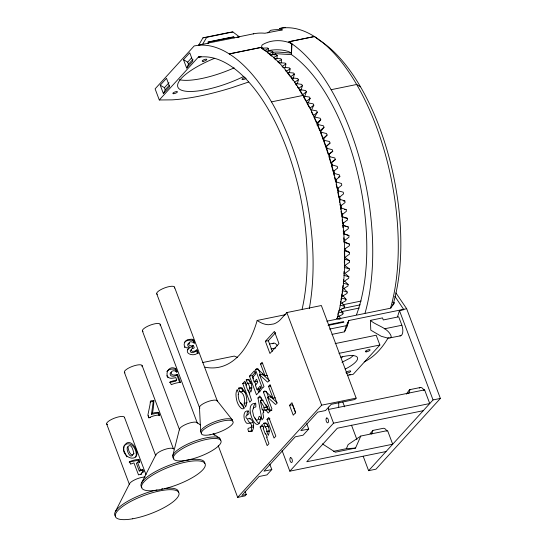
<?xml version="1.0" encoding="UTF-8"?>
<svg xmlns="http://www.w3.org/2000/svg" width="547" height="547" viewBox="0 0 547 547"><rect width="100%" height="100%" fill="white"/><g stroke="black" fill="none" stroke-linecap="round" stroke-linejoin="round"><path stroke-width="0.82" d="M341.601 215.169L346.408 211.258L346.176 209.59L340.569 207.805L340.795 209.439M148.052 415.672L148.866 417.826L147.95 414.776L149.94 405.026A42.55 11.863 -74 0 0 150.432 401.498L150.76 400.862A9.497 2.714 -20.6 0 1 153.878 400.643L153.591 405.546A40.396 10.981 -73.2 0 1 152.647 412.24L151.451 414.366L158.104 413.006L158.644 412.417L159.669 415.146L159.136 415.734L158.104 413.006M344.337 262.943L344.405 259.1L349.567 260.714L349.54 262.28L344.343 265.835M268.365 50.85L268.406 48.539L267.558 47.972L261.999 48.102L263.729 49.962M272.447 52.485A10.174 3.891 1.1 0 1 280.167 52.225L291.537 53.08L291.79 43.719L288.85 41.763L314.409 36.54L319.516 40.348A164.38 76.853 78.5 0 1 392.794 305.363M356.535 314.655A157.7 73.729 78.5 0 0 292.898 55.63L291.524 54.645L291.79 43.719C282.758 39.377 270.567 39.528 262.129 44.977L261.575 46.427L262.129 47.938L263.743 49.442L260.803 47.486L229.22 53.927L260.803 47.473A169.57 79.281 78.5 0 1 337.02 318.751M349.567 260.714L344.952 257.5M282.061 450.523L289.821 471.172L333.54 423.166L328.391 409.477L328.453 407.091M339.981 305.151L344.692 306.334L344.405 307.653L338.866 310.717M338.675 407.378L338.791 402.613M272.68 54.796L272.823 51.78L271.975 51.124L265.582 51.158M344.042 271.51L343.919 274.054L349.253 270.368L349.328 268.83L344.425 265.233M322.88 138.644L327.113 135.075L326.532 133.564L320.337 132.039L322.894 138.726M276.946 58.802L277.213 55.438L276.372 54.707L269.986 54.611M343.523 279.408L343.331 281.89L348.733 278.266L348.849 276.768L345.56 273.89M253.302 408.684L253.774 405.915L255.558 403.023M336.72 318.539L339.817 319.209M246.923 414.872L247.278 412.712L248.222 411.016M281.213 62.775L281.568 59.5L280.734 58.693L274.362 58.481M342.689 287.913L342.955 285.493M344.883 281.329L348.152 284.508L347.988 285.972L342.654 289.26M266.929 431.809L266.464 428.691L265.049 426.804L263.709 423.248C268.994 422.434 270.273 431.679 268.276 435.398L266.929 431.809L269.131 431.364M123.629 446.66L123.937 450.769L126.877 456.909M249.494 388.589C250.328 385.006 246.635 383.064 246.218 379.885C251.586 378.825 252.946 388.397 250.806 392.096L249.494 388.589L251.695 388.138M132.757 454.913C130.104 459.555 125.639 449.128 127.636 446.742M151.451 414.366L153.276 401.354L153.919 400.643M341.574 296.146L341.916 293.801M342.142 292.242L342.36 290.676L347.222 292.03L347.017 293.445L341.615 296.672M285.308 67.931L285.883 63.965L285.062 63.076L278.697 62.748M289.445 72.642L290.136 68.813L289.329 67.855L282.737 67.281M340.466 302.566L340.74 301.062M341.013 299.551L341.28 298.04L346.066 299.312L345.82 300.679L340.542 303.708M251.483 426.175C251.066 429.504 246.047 426.106 248.605 431.439C256.297 433.744 254.642 415.98 247.135 418.94C242.622 414.653 251.531 415.549 248.379 411.016C242.677 409.867 243.326 418.968 245.712 422.086C246.731 425.156 250.868 421.327 251.292 424.718A1.73 0.807 78.5 0 1 251.47 425.675L251.483 426.175L253.685 425.723M293.356 78.453L294.327 74.036L293.527 73.004L287.428 72.484M172.743 455.76L179.471 429.115M337.834 314.375L338.456 311.988L343.099 313.075L342.771 314.34L337.267 317.253M297.356 83.725L298.436 79.609L297.65 78.515L291.257 77.818M332.002 334.374L344.507 331.824L346.278 325.697L348.788 320.535L406.667 308.734L440.383 398.435L375.953 469.182L368.61 470.68L363.215 456.314M344.507 331.824L347.024 326.662L348.788 320.535L347.147 325.841M393.813 304.009L394.196 302.696L392.684 302.211M285.931 314.587L257.172 320.453L256.652 322.217A150.24 70.242 78.5 0 1 205.077 367.201M394.852 296.269L403.857 309.664L399.447 310.566L398.872 312.515A175.252 81.934 78.5 0 1 397.505 316.795M301 90.234L302.45 85.53L301.691 84.368L295.182 83.452L296.44 85.373M251.401 427.467L251.538 430.845L252.447 431.262M286.279 71.39L290.136 68.813M344.323 249.405L349.417 245.665L349.355 244.044L343.701 241.555M304.761 96.238L306.368 91.78L305.623 90.556L299.147 89.53L302.423 94.925L306.368 91.78M244.194 403.31C245.213 399.529 244.051 392.705 239.846 391.734L238.513 388.192C246.218 386.558 248.406 401.71 245.576 406.968L244.194 403.31L247.135 402.708M273.404 57.709L277.213 55.438M140.476 474.358L141.858 473.1M371.721 434.092L372.863 430.557L370.046 433.648M308.392 102.528L310.149 98.323L309.431 97.045L303.339 96.142M269.015 53.873L272.823 51.78M333.403 451.337L346.347 448.697L348.145 444.588L360.794 436.041L387.57 430.578L392.698 444.226L306.778 461.75L337.301 428.226L423.228 410.701M322.402 443.87L335.311 452.198L355.536 448.075L360.794 436.041M135.731 457.203C138.384 450.906 130.726 439.193 124.046 445.682M337.232 188.872L341.813 185.18L341.451 183.518L335.632 181.754M408.691 393.567L409.963 389.751L409.101 390.196L406.332 394.134M311.927 109.106L313.828 105.174L313.137 103.834L306.744 102.617L309.041 107.041M163.375 93.537L169.632 86.672L166.493 78.317L160.237 85.188L163.375 93.537L165.221 89.79L169.201 85.414M186.63 68.006L192.886 61.134L189.747 52.785L183.491 59.657L186.63 68.006L188.476 64.259L193.023 59.261M115.321 511.698L129.591 483.637M141.598 482.851L155.861 454.783M310.409 109.674L316.706 110.904L317.376 112.285L314.511 117.318M234.027 38.03L233.815 36.929L208.414 42.119L208.619 43.179L198.773 44.991L202.951 37.832L229.097 32.499L232.858 31.938L239.36 36.84L207.73 43.158M202.527 44.416L206.711 37.278L232.858 31.938M394.196 302.696L390.838 308.152L326.853 321.205M341.67 357.834L342.333 356.794M320.774 119.656L316.665 123.164L313.834 116.846L320.139 118.227L320.774 119.656L316.918 124.983M166.808 371.618C168.592 368.863 172.442 368.856 175.341 369.259L175.758 368.651A10.113 4.164 -4.1 0 0 174.486 368.124C166.514 365.287 163.416 379.892 172.784 378.155A9.6 3.214 -14.9 0 1 174.555 377.881L175.84 377.58L176.743 379.994L175.628 381.218L169.693 382.428L170.254 381.95A9.497 2.714 -20.6 0 1 176.517 380.028L176.743 379.994M319.564 130.118L317.164 124.333L323.414 125.789L324.029 127.26L320.795 131.471L321.178 132.395M261.227 418.564L260.365 419.453A5.032 2.352 78.5 0 1 258.786 419.132M328.473 154.733L332.774 151.252L332.261 149.673L326.292 148.21M184.284 342.545C186.301 339.988 190.076 339.954 193.023 340.384L193.159 339.714A10.147 4.212 -3.5 0 0 191.888 339.181L187.812 339.55L185.782 340.863L184.462 342.737L184.113 344.883L184.749 346.682L186.554 347.81L189.159 347.871L187.375 349.724M294.553 82.344L298.436 79.609M327.113 135.075L322.887 139.588M165.221 89.79L164.435 87.698L168.989 82.706M188.476 64.259L187.689 62.167L191.669 57.797M309.294 308.617A169.57 79.281 78.5 0 0 289.732 140.244A169.57 79.281 78.5 0 0 207.238 45.456L205.809 45.298A169.57 79.281 78.5 0 0 198.773 45.244L194.206 45.921L155.109 88.853L159.293 99.978L198.39 57.052L200.899 56.539M267.921 32.909L270.642 30.324A169.57 79.281 78.5 0 1 281.787 29.798L282.437 29.873L264.898 33.244A169.57 79.281 78.5 0 0 253.746 33.77L238.095 36.964M274.498 54.891L275.647 53.633M189.706 343.106C185.201 343.687 188.906 349.212 192.106 346.695L193.166 345.526C196.154 349.533 192.209 347.167 191.252 349.485L191.559 350.818L192.517 351.4L195.122 351.099L197.002 349.984L198.171 353.082L197.597 353.711L196.435 350.613L197.002 349.984M191.354 349.649L190.144 350.702C190.424 354.435 195.648 352.172 196.79 349.957M176.531 372.418L177.037 371.857L175.854 368.699M171.033 372.37L170.014 373.827C170.24 377.437 174.828 376.329 176.913 375.153L177.584 374.415L180.633 382.538L180.291 382.517A9.497 2.714 -20.6 0 0 171.279 384.678L170.049 382.038M342.709 223.552L347.502 219.949L347.311 218.28L341.772 216.503M129.598 461.634L129.167 462.099L138.398 460.218L139.013 459.542L139.841 462.051A9.497 2.714 -20.6 0 0 137.735 462.119L136.401 463.343L139.273 470.988L142.22 470.386L142.835 469.709C146.24 473.49 140.483 470.905 141.666 474.181L141.229 474.249A9.497 2.714 -20.6 0 0 139.027 474.748L138.521 474.899L133.947 462.94A9.497 2.714 -20.6 0 0 131.034 463.952L130.548 464.157L129.598 461.634L130.09 461.429A9.497 2.714 -20.6 0 1 138.89 459.528L139.013 459.542M139.273 470.988L140.606 469.764A9.497 2.714 -20.6 0 1 142.712 469.695L142.835 469.709M306.71 423.699L308.713 429.026L300.857 430.626L317.704 412.13L325.561 410.53L331.188 404.342L354.907 399.508L356.159 398.134L321.349 305.52L286.833 312.563L280.201 319.851A66.03 30.871 78.5 0 1 273.773 323.954L268.474 324.727A66.03 30.871 78.5 0 1 257.172 320.453M265.384 341.301L274.396 331.407L278.97 343.578L269.958 353.471L265.384 341.301L268.324 340.699L275.647 332.665M242.745 383.55L244.865 381.225L246.082 384.466L245.747 384.835L247.969 390.749L248.304 390.38L251.545 400.254L249.76 402.209L242.745 383.55L245.685 382.948L246.56 385.279M254.15 381.881L256.564 379.235L257.767 382.435L255.353 385.088L257.022 389.532L260.174 386.073L261.425 389.402L256.481 394.831L249.466 376.165L254.41 370.743L255.661 374.073L252.516 377.533L254.15 381.881L257.09 381.286M269.671 380.78L262.457 374.175L259.524 374.77L264.01 386.572L262.437 388.295L255.422 369.628L256.94 368.418L265.056 375.823L267.264 375.372M265.056 375.823L260.557 363.994L262.122 362.271L269.138 380.938L267.565 382.107L259.524 374.77M249.466 376.165L252.406 375.563L255.702 371.946M261.015 387.782L259.962 388.931L257.022 389.532M263.271 400.213L260.331 400.814L262.17 409.648L262.567 409.211L263.675 412.158L262.868 413.047L263.675 417.669L262.02 419.898L257.972 397.97L259.798 395.966L269.78 411.371L268.18 413.047L265.787 409.84L264.994 410.715L263.886 407.768L267.203 406.749L265.89 404.582M271.873 410.387L270.403 410.688L263.387 392.021L264.905 390.811L273.028 398.216L275.23 397.772M273.028 398.216L268.522 386.387L270.088 384.664L277.103 403.33L275.531 404.5L267.49 397.17L270.43 396.568L277.028 402.613M263.886 407.768L267.203 406.749M270.403 410.688L271.975 408.965L267.49 397.17M267.011 436.985L266.601 437.436L268.946 443.679L267.168 445.634L260.153 426.968L262.341 424.561L263.675 427.925M267.032 419.412L268.823 417.45L275.838 436.109L274.047 438.079L267.032 419.412L269.965 418.817M263.558 427.802L263.148 428.253L265.37 434.174L265.787 433.723L267.182 437.258M289.554 405.334L291.954 402.695L295.66 412.554L293.26 415.187L289.554 405.334L292.495 404.732L295.626 413.074M218.239 445.709L237.665 497.387L321.643 405.17L356.159 398.134M335.161 343.591L376.192 335.222L379.871 345.007L353.218 374.271L347.379 375.461M245.063 491.343L246.259 494.515L245.008 495.89L237.665 497.387M269.794 464.212L271.804 469.552L266.922 474.912L259.066 476.512L241.849 495.418L246.259 494.515M308.713 429.026L303.079 435.207L295.223 436.814L263.948 471.158L271.804 469.552M424.069 390.435L424.595 389.854L429.744 403.542L333.54 423.166M368.61 470.68L433.039 399.932L440.383 398.435M323.557 140.182L329.485 141.529L330.032 143.082L325.636 147.164M330.032 143.082L325.759 146.787M329.027 156.531L334.853 157.967L335.325 159.574L330.935 163.375L329.068 157.078M324.029 127.26L319.865 130.842M334.155 175.587L333.567 173.167L339.455 174.917L339.851 176.558L335.332 180.428L334.545 177.201M317.376 112.285L313.308 115.718M353.424 355.441L350.415 357.964L341.978 362.285M313.828 105.174L309.869 108.203M310.149 98.323L306.176 101.571M332.774 151.252L329.062 154.151L329.998 157.092M189.207 348.001C183.231 353.177 192.633 356.623 196.893 353.636A10.161 1.388 -35.5 0 1 197.905 353.184L198.171 353.082M302.45 85.53L298.546 88.573M294.327 74.036L290.478 76.853L287.462 72.956M285.883 63.965L282.081 66.543M333.342 171.484L337.69 168.018L337.253 166.391L331.297 164.674L333.232 171.854M340.501 206.089L345.095 202.554L344.815 200.879L339.14 199.094M281.568 59.5L277.78 61.948M332.576 161.379L335.325 159.574M389.799 338.012L390.845 337.396L391.262 336.412C388.308 327.674 376.657 325.889 370.387 320.378L370.804 330.176L381.321 336.309L388.206 338.21L400.814 335.769M268.406 48.539L264.645 50.584M149.03 417.648L149.379 417.491A9.497 2.714 -20.6 0 1 159.649 415.146L159.669 415.146M338.388 177.125L339.851 176.558M253.521 427.214L252.482 427.33M248.591 82.029L232.037 87.636A111.526 31.863 -20.6 0 1 172.052 99.869L159.293 99.978M152.469 413.245L152.969 413.101A9.497 2.714 -20.6 0 1 158.623 412.411M239.846 391.734L243.736 391.126L245.432 392.883M230.342 38.55L230.061 37.49L207.935 42.01M253.295 33.873L253.746 33.77M285.267 27.35L279.394 28.547L279.845 28.451A169.57 79.281 78.5 0 1 374.066 120.682A169.57 79.281 78.5 0 1 390.613 307.824M198.39 57.052L200.954 56.697M271.469 101.872L303.059 95.417M331.106 89.708L356.665 84.484L360.48 86.816M342.873 304.775L361.17 301.048M341.923 308.583L360.206 304.857M341.472 311.687L359.242 308.057M328.521 324.672L343.502 321.615L343.885 322.183L328.077 325.41M370.387 320.378L382.51 317.903L383.283 319.961L398.695 316.816L401.867 325.26A7.631 3.569 78.5 0 1 399.878 335.831M329.595 329.096L346.278 325.697M269.575 343.995L273.5 343.195M202.821 362.504L234.287 356.083L234.936 356.377A150.24 70.242 78.5 0 0 237.542 357.423M271.004 348.959L275.715 347.995M384.479 328.809L401.867 325.26M260.557 363.994L262.758 363.543M255.422 369.628L258.362 369.034M338.99 353.348L379.871 345.007M246.218 379.885L249.158 379.283M150.151 401.99L153.276 401.354M247.531 383.365L250.895 382.921M238.513 388.192L241.453 387.597M249.596 387.823L251.798 387.379M268.522 386.387L270.724 385.943M257.288 389.744L259.757 389.245M263.387 392.021L266.327 391.426L268.666 397.648M148.866 417.826L150.446 417.505M257.972 397.97L260.912 397.368L261.514 400.616M265.787 409.84L268.721 409.245L269.979 411.31M264.994 410.715L266.464 410.414M409.689 389.676L420.151 387.543M328.391 409.477L424.595 389.854M263.709 423.248L265.917 422.804M260.153 426.968L263.086 426.373M265.049 426.804L267.982 426.202L268.878 426.981M248.605 431.439L251.538 430.845M266.998 431.248L269.199 430.797M372.582 430.489L383.05 428.349A7.631 3.569 78.5 0 1 386.859 431.009L386.968 431.241M289.821 471.172L386.025 451.548M252.878 422.475C250.41 423.829 248.188 421.915 247.675 419.453M202.951 37.832L206.711 37.278M230.813 37.381L233.815 36.929M237.104 37.175L239.36 36.84M198.759 44.916L202.52 44.362M198.445 57.209L199.559 57.052A157.7 73.729 78.5 0 1 283.667 140.818A157.7 73.729 78.5 0 1 302.142 309.055M193.166 345.526C190.999 346.654 186.978 344.979 189.283 342.429C191.737 339.701 197.084 346.456 193.474 339.892M207.839 43.254L208.619 43.179M348.993 374.558L350.682 374.442M346.347 448.697L355.536 448.075M343.249 200.934L344.815 200.879M177.584 374.415C175.382 374.934 171.307 376.165 171.054 372.685L171.642 371.468L173.269 370.763A7.562 2.537 -14.7 0 1 174.377 370.75L177.037 371.857M291.524 54.645L277.5 53.777A10.161 3.46 -0.5 0 0 272.413 54.276M344.576 209.474L346.176 209.59M250.382 418.393L249.753 418.181M344.07 217.706L347.311 218.28M337.752 190.698L343.243 192.182L343.564 193.85L338.901 197.754M287.319 72.477L286.963 72.307M343.673 225.733L348.22 226.937L348.371 228.591L343.413 232.475L343.27 230.855M348.152 284.508L343.256 283.23M348.849 276.768L343.844 275.271M349.328 268.83L344.35 267.497M344.658 249.74L349.574 252.44L349.595 254.04L344.412 257.828L344.343 250.779L349.574 252.44M343.256 233.501L348.904 235.531L349.007 237.172L343.981 241.036L343.769 237.815M349.355 244.044L344.042 242.342M348.22 226.937L342.757 225.179L342.976 227.614M342.6 225.371L343.366 225.631M348.904 235.531L343.516 233.795M291.537 53.08L289.035 51.794A16.191 6.195 1.1 0 0 268.078 50.803M259.244 423.645L257.302 422.14L254.964 417.983M183.491 59.657L187.689 62.167M160.237 85.188L164.435 87.698M314.388 36.54L288.85 41.763A169.57 79.281 78.5 0 1 365.068 313.028M196.879 422.489L200.393 424.916M213.043 433.648L219.368 438.017M267.189 52.519L268.433 53.476M269.733 54.515L271.585 56.136M244.017 407.556L242.061 405.416L240.625 402.578M274.109 58.372L275.681 59.903M343.995 288.556L347.222 292.03M285.295 70.303L286.313 71.513M342.887 295.551L346.066 299.312M217.186 400.773L232.325 419.905M342.087 302.97L344.692 306.334M167.997 377.772L166.732 375.666M251.196 383.18L251.476 383.556M184.435 347.024L184.886 347.639M291.113 77.701L293.083 80.471M340.473 309.39L343.099 313.075M395.925 292.932L406.667 308.734M297.281 86.652L298.129 87.937M338.73 315.619L340.863 318.874M264.269 407.344L260.331 400.814M303.394 96.628L305.78 100.867M311.462 111.896L312.939 114.952M317.725 124.285L318.122 125.181M262.457 374.175L262.847 375.098M270.43 396.568L270.813 397.491M323.715 138.856L324.542 141.058M399.447 310.566L433.039 399.932M342.812 402.045L344.61 406.831M351.509 425.19L356.911 439.556M286.833 312.563L321.643 405.17M268.324 340.699L272.324 351.352M258.649 369.806L260.7 375.249M266.827 407.166L267.927 410.113M258.779 388.575L259.969 391.748M252.406 375.563L253.576 378.674M254.745 381.785L255.914 384.897M257.671 389.567L258.84 392.678M266.915 423.364L267.982 426.202M249.418 379.98L250.464 382.77M248.317 389.949L249.774 393.833M241.719 388.302L242.786 391.132M174.486 287.072L217.282 400.93M193.023 340.384L194.206 343.523M192.106 346.695L192.817 348.603M213.754 433.785L214.356 435.378M156.736 293.828L199.532 407.679M160.182 324.268L197.262 422.913M175.341 369.259L176.23 371.625M176.913 375.153L179.69 382.531M142.432 331.017L179.512 429.662M142.124 365.581L173.488 449.012M124.381 372.329L155.738 455.767M124.429 417.245L146.015 474.673M138.398 460.218L139.348 462.741M142.22 470.386L142.808 471.965M137.488 462.153L140.36 469.798M106.679 424L129.461 484.615M323.612 140.709L325.492 146.028M326.477 146.425L327.25 148.675M326.183 148.039L328.186 154.24M331.482 162.015L332.535 165.666M333.985 171.006L334.682 173.693M336.008 179.095L336.637 181.802M336.159 184.189L337.041 188.257M337.978 187.929L338.668 191.347M337.807 192.038L338.743 196.941M263.162 409.553L263.757 412.8M339.714 196.824L340.316 200.25M339.407 200.728L339.68 202.369M339.954 204.01L340.227 205.645M341.102 205.05L341.622 208.482M341.027 211.074L341.376 213.535M342.285 213.275L342.798 217.385M342.148 219.771L342.436 222.219M343.4 222.848L343.66 225.569M344.118 230.991L344.323 233.856M199.464 407.33L200.674 431.604M344.651 239.736L344.747 241.897M344.931 248.365L344.959 249.842M388.343 337.52A175.252 81.934 78.5 0 1 364.22 361.882M143.013 331.55A9.497 2.714 -20.6 0 1 150.521 325.041A9.497 2.714 -20.6 0 1 160.059 325.246M179.731 429.963A9.497 2.714 -20.6 0 1 187.019 423.904A9.497 2.714 -20.6 0 1 197.31 423.077M173.871 458.365A25.436 7.268 -20.6 0 1 192.954 441.812A25.436 7.268 -20.6 0 1 220.564 440.096M155.676 455.412A9.497 2.714 -20.6 0 1 163.826 449.784A9.497 2.714 -20.6 0 1 173.399 448.855M124.962 372.863A9.497 2.714 -20.6 0 1 132.463 366.353A9.497 2.714 -20.6 0 1 142.001 366.558M141.926 487.411A33.914 9.689 -20.6 0 1 168.996 465.394A33.914 9.689 -20.6 0 1 204.776 463.5M107.499 424.622A9.497 2.714 -20.6 0 1 113.899 418.359A9.497 2.714 -20.6 0 1 124.47 417.799M129.413 484.444A9.497 2.714 -20.6 0 1 135 479.705A9.497 2.714 -20.6 0 1 145.119 477.046M164.572 488.498A33.914 9.689 -20.6 0 1 178.5 492.348M115.649 516.259A33.914 9.689 -20.6 0 1 155.143 490.303M155.813 490.139A33.914 9.689 -20.6 0 1 157.133 489.825M161.597 488.936A33.914 9.689 -20.6 0 1 162.808 488.738M199.908 408.103A9.497 2.714 -20.6 0 1 207.033 401.922A9.497 2.714 -20.6 0 1 217.344 401.286M157.317 294.354A9.497 2.714 -20.6 0 1 164.818 287.845A9.497 2.714 -20.6 0 1 174.356 288.057M201.467 432.992A16.957 4.848 -20.6 0 1 214.192 421.956A16.957 4.848 -20.6 0 1 232.598 420.814M243.962 76.348A49.175 14.051 -20.6 0 1 180.031 89.489A49.175 14.051 -20.6 0 1 214.574 58.31M234.157 67.869A49.175 14.051 -20.6 0 1 179.395 79.712M246.102 78.365A2.462 0.704 -20.6 0 1 243.018 79.582A2.462 0.704 -20.6 0 1 242.239 78.877A2.462 0.704 -20.6 0 1 245.193 77.53M242.13 387.823A7.631 3.569 78.5 0 1 242.827 391.057M272.686 343.762A7.631 3.569 78.5 0 1 277.315 345.848M340.856 357.136A23.74 6.783 -20.6 0 1 357.492 357.697A23.74 6.783 -20.6 0 1 345.13 369.116M345.957 372.726A2.544 0.725 -20.6 0 1 349.266 370.996A2.544 0.725 -20.6 0 1 350.217 371.857A2.544 0.725 -20.6 0 1 346.415 373.143M419.337 388.11A7.631 3.569 78.5 0 1 423.959 390.196M123.8 447.473C121.338 455.179 134.336 463.083 136.976 454.311C137.29 446.728 127.663 436.089 123.8 447.473M260.789 417.334C257.815 439.843 241.781 401.293 255.764 403.618L255.825 406.947L253.528 407.611L252.564 410.941L253.589 415.959L255.852 419.727A5.032 2.352 78.5 0 0 257.432 420.055C259.456 419.426 257.993 413.97 260.789 417.334M238.232 394.544C238.287 397.997 239.012 403.741 242.854 404.684L244.242 408.383L243.688 408.643A10.099 4.725 78.5 0 1 241.077 408.158C237.336 404.801 236.092 399.419 235.969 394.572A10.147 4.745 78.5 0 1 236.796 390.312L237.2 389.642L238.554 393.252L238.232 394.544M133.871 453.695C131.123 458.215 127.458 448.984 128.183 446.284C131.567 442.926 133.516 451.405 133.871 453.695M326.573 418.065L326.333 418.318A2.462 1.149 78.5 0 0 326.251 421.067L326.463 421.648A2.462 1.149 78.5 0 0 327.961 422.708L328.2 422.455A2.462 1.149 78.5 0 0 328.275 419.706L328.063 419.132A2.462 1.149 78.5 0 0 326.573 418.065M290.409 457.771L290.17 458.024A2.462 1.149 78.5 0 0 290.095 460.772L290.307 461.347A2.462 1.149 78.5 0 0 291.804 462.413L292.036 462.16A2.462 1.149 78.5 0 0 292.119 459.412L291.907 458.837A2.462 1.149 78.5 0 0 290.409 457.771M186.383 460.287A25.436 7.268 -20.6 0 0 221.097 441.121A25.436 7.268 -20.6 0 0 184.086 447.726A25.436 7.268 -20.6 0 0 186.383 460.287M159.013 489.914A33.914 9.689 -20.6 0 0 205.296 464.362A33.914 9.689 -20.6 0 0 155.943 473.162A33.914 9.689 -20.6 0 0 159.013 489.914M132.736 518.768A33.914 9.689 -20.6 0 0 179.019 493.216A33.914 9.689 -20.6 0 0 129.673 502.016A33.914 9.689 -20.6 0 0 132.736 518.768M210.007 434.783A16.957 4.848 -20.6 0 0 233.152 422.004A16.957 4.848 -20.6 0 0 208.475 426.407A16.957 4.848 -20.6 0 0 210.007 434.783M173.693 93.708A2.462 0.704 -20.6 0 0 177.413 91.958A2.462 0.704 -20.6 0 0 174.254 92.238A2.462 0.704 -20.6 0 0 173.693 93.708M203.067 61.332A2.462 0.704 -20.6 0 0 206.787 59.582A2.462 0.704 -20.6 0 0 203.634 59.862A2.462 0.704 -20.6 0 0 203.067 61.332M366.244 351.844A2.544 0.725 -20.6 0 0 370.093 350.025A2.544 0.725 -20.6 0 0 366.832 350.319A2.544 0.725 -20.6 0 0 366.244 351.844"/></g></svg>
